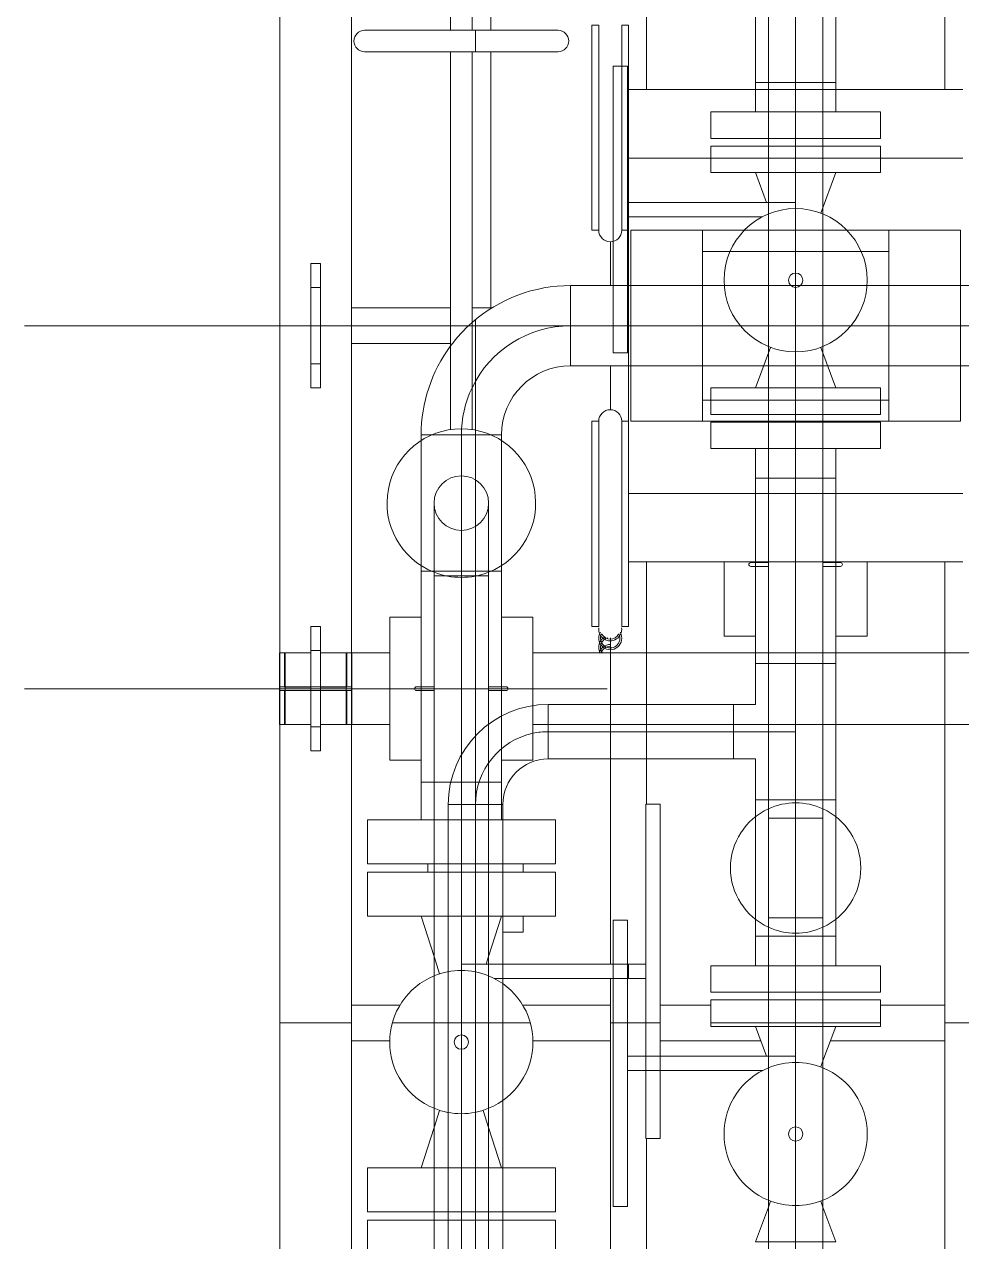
# Model space of a CAD drawing. Header units: inches. Extents: x -1128 to 651, y 96 to 845.
# Drawn here: x -1031.887 to -1030.115, y 715.385 to 717.686 of the extents above; entities that cross this region are included whole.
import ezdxf

# ---------------------------------------------------------------- set-up
doc = ezdxf.new("R2010")
doc.units = ezdxf.units.IN
doc.header["$MEASUREMENT"] = 0
doc.layers.add('EQUIPMENT LAYOUT-EMBED 1_DWG$0$DwgTemplate', color=7, linetype='Continuous')
doc.layers.add('Layout', color=6, linetype='Continuous', lineweight=18)

# ---------------------------------------------------------------- blocks, each defined once
blk = doc.blocks.new('A$C55974CAD')
at = {"layer": 'EQUIPMENT LAYOUT-EMBED 1_DWG$0$DwgTemplate', "color": 1, "lineweight": 0}
for p, q in [((42.04, 8.135), (42.04, 8.735)), ((42.8, 8.2), (42.8, 8.735)), ((41.965, 8.2), (41.965, 8.19)), ((41.965, 8.2), (41.965, 8.135)), ((41.965, 8.19), (42.0365, 8.19)), ((42.0365, 8.19), (42.0365, 8.135)), ((42.0435, 8.135), (42.0435, 8.19)), ((42.0435, 8.19), (42.115, 8.19)), ((42.115, 8.19), (42.115, 8.2)), ((42.115, 8.2), (42.115, 8.135)), ((42.8, 8.05), (42.8, 8.2)), ((42.04, 8.115), (42.04, 8.135)), ((41.965, 8.115), (41.965, 7.97)), ((42.0365, 8.115), (42.0365, 8.06)), ((42.04, 7.97), (42.04, 8.115)), ((42.0435, 8.06), (42.0435, 8.115)), ((42.115, 8.115), (42.115, 7.97)), ((42.0365, 8.06), (41.965, 8.06)), ((41.965, 8.06), (41.965, 8.05)), ((42.115, 8.06), (42.0435, 8.06)), ((42.115, 8.05), (42.115, 8.06)), ((43.732, 8.05), (37.6241, 8.05)), ((41.3025, 7.97), (41.3025, 8.05)), ((41.3775, 7.9484), (41.3775, 8.05)), ((41.965, 8.05), (42.115, 8.05)), ((42.7625, 7.8425), (42.7625, 8.05)), ((42.8, 7.8425), (42.8, 8.05)), ((42.8375, 7.8425), (42.8375, 8.05)), ((42.04, 7.67), (42.04, 7.97)), ((42.8, 7.5914), (42.8, 7.8425)), ((42.8375, 7.7557), (42.8375, 7.7975)), ((42.8375, 7.7585), (43.3736, 7.7585)), ((43.4186, 7.7585), (43.526, 7.7585)), ((41.3775, 7.5075), (41.3775, 7.6915)), ((41.3025, 7.5075), (41.3025, 7.67)), ((41.965, 7.67), (41.965, 6.49)), ((42.04, 7.515), (42.04, 7.67)), ((42.115, 7.67), (42.115, 6.49)), ((41.433, 7.5075), (40.6, 7.5075)), ((42.1463, 7.5075), (41.463, 7.5075)), ((42.7159, 7.5075), (42.6241, 7.5075)), ((42.9759, 7.5075), (42.8841, 7.5075)), ((42.6, 7.3148), (42.6, 7.4648)), ((42.6, 7.4648), (43, 7.4648)), ((43, 7.4648), (43, 7.3148)), ((41.098, 7.4325), (40.6, 7.4325)), ((42.3057, 7.4325), (41.798, 7.4325)), ((44.55, 7.4325), (43.2943, 7.4325)), ((41.3025, 7.1928), (41.3025, 7.404)), ((41.3775, 7.2978), (41.3775, 7.404)), ((42.6, 6.9248), (42.6, 7.3148)), ((42.6, 7.3148), (43, 7.3148)), ((42.6444, 6.9248), (42.6444, 7.3148)), ((42.9555, 7.3148), (42.9555, 6.9248)), ((43, 7.3148), (43, 6.9248)), ((41.3025, 6.8075), (41.3025, 7.0472)), ((41.3775, 6.8075), (41.3775, 6.9422)), ((42.6, 6.7748), (42.6, 6.9248)), ((43, 6.9248), (42.6, 6.9248)), ((43, 6.9248), (43, 6.7748)), ((42.3057, 6.8075), (40.6, 6.8075)), ((44.55, 6.8075), (43.2943, 6.8075)), ((43, 6.7748), (42.6, 6.7748))]:
    blk.add_line(p, q, dxfattribs=at)
at = {"layer": 'EQUIPMENT LAYOUT-EMBED 1_DWG$0$DwgTemplate', "color": 54, "lineweight": 0}
for p, q in [((46.4428, 8.2), (37.1, 8.2)), ((42.1705, 7.5324), (42.1705, 7.5467)), ((42.6, 7.5467), (42.1705, 7.5467)), ((42.1705, 7.5467), (42.1705, 7.5324)), ((42.6, 7.5467), (42.6, 7.5324)), ((42.6, 7.5467), (42.6, 7.5324)), ((43, 7.5324), (43, 7.5467)), ((43, 7.5467), (43, 7.5324)), ((43, 7.5467), (43.4295, 7.5467)), ((43.4295, 7.5467), (43.4295, 7.5324)), ((43.4295, 7.5467), (43.4295, 7.5324)), ((42.6, 7.5324), (42.1705, 7.5324)), ((43, 7.5324), (43.4295, 7.5324)), ((42.1705, 7.4698), (42.1705, 7.4841)), ((42.1705, 7.4841), (42.1705, 7.4698)), ((42.6, 7.4841), (42.1705, 7.4841)), ((42.3057, 7.4698), (42.1705, 7.4698)), ((42.3057, 7.4698), (42.3057, 6.7698)), ((42.3136, 7.4698), (42.3057, 7.4698)), ((42.4489, 7.4698), (42.3136, 7.4698)), ((42.4568, 7.4698), (42.4489, 7.4698)), ((42.4489, 6.7698), (42.4489, 7.4698)), ((42.6, 7.4698), (42.4568, 7.4698)), ((42.6, 7.4841), (42.6, 7.4698)), ((42.6, 7.4841), (42.6, 7.4698)), ((42.7159, 7.4698), (42.6, 7.4698)), ((43, 7.4698), (42.8841, 7.4698)), ((43, 7.4698), (43, 7.4841)), ((43, 7.4841), (43, 7.4698)), ((43, 7.4841), (43.4295, 7.4841)), ((43, 7.4698), (43.4295, 7.4698)), ((43.1511, 7.4698), (43.1432, 7.4698)), ((43.1511, 7.4698), (43.1511, 6.7698)), ((43.2943, 7.4698), (43.2864, 7.4698)), ((43.2943, 6.7698), (43.2943, 7.4698)), ((43.4295, 7.4841), (43.4295, 7.4698)), ((43.4295, 7.4841), (43.4295, 7.4698))]:
    blk.add_line(p, q, dxfattribs=at)
at = {"layer": 'EQUIPMENT LAYOUT-EMBED 1_DWG$0$DwgTemplate', "color": 9, "lineweight": 0}
for p, q in [((41.34, 8.05), (41.34, 8.2)), ((41.34, 7.6754), (41.34, 7.9645)), ((37.1, 7.79), (41.34, 7.79)), ((41.34, 7.79), (42.04, 7.79)), ((42.04, 7.79), (42.813, 7.79)), ((43.3736, 7.79), (43.4186, 7.79)), ((41.34, 7.404), (41.34, 7.5075)), ((41.463, 7.47), (41.433, 7.47)), ((42.6, 7.47), (42.1705, 7.47)), ((42.8841, 7.47), (42.7159, 7.47)), ((43.4295, 7.47), (43, 7.47)), ((41.34, 6.9422), (41.34, 7.2978)), ((41.34, 6.6467), (41.34, 6.8075))]:
    blk.add_line(p, q, dxfattribs=at)
at = {"layer": 'EQUIPMENT LAYOUT-EMBED 1_DWG$0$DwgTemplate', "color": 5, "lineweight": 0}
for p, q in [((41.965, 8.2), (41.965, 8.201)), ((41.965, 8.201), (41.965, 8.2)), ((41.965, 8.201), (42.115, 8.201)), ((41.965, 8.201), (42.115, 8.201)), ((42.115, 8.201), (42.115, 8.2)), ((42.115, 8.201), (42.115, 8.2)), ((41.91, 8.135), (41.91, 8.115)), ((41.91, 8.135), (41.91, 8.115)), ((41.96, 8.135), (41.91, 8.135)), ((41.91, 8.135), (41.96, 8.135)), ((41.96, 8.115), (41.96, 8.135)), ((41.96, 8.115), (41.96, 8.135)), ((42.12, 8.135), (41.96, 8.135)), ((42.12, 8.135), (41.96, 8.135)), ((41.96, 8.135), (41.96, 8.115)), ((42.17, 8.135), (42.12, 8.135)), ((42.17, 8.135), (42.12, 8.135)), ((42.12, 8.135), (42.12, 8.115)), ((42.12, 8.135), (42.12, 8.115)), ((42.12, 8.135), (42.12, 8.115)), ((42.17, 8.115), (42.17, 8.135)), ((42.17, 8.115), (42.17, 8.135)), ((41.91, 8.115), (41.96, 8.115)), ((41.91, 8.115), (41.96, 8.115)), ((41.96, 8.115), (42.12, 8.115)), ((42.12, 8.115), (41.96, 8.115)), ((42.12, 8.115), (42.17, 8.115)), ((42.17, 8.115), (42.12, 8.115))]:
    blk.add_line(p, q, dxfattribs=at)
at = {"layer": 'EQUIPMENT LAYOUT-EMBED 1_DWG$0$DwgTemplate', "color": 7, "lineweight": 0}
for p, q in [((42.115, 8.189), (41.965, 8.189)), ((42.115, 8.189), (41.965, 8.189)), ((42.036, 8.05), (42.036, 8.2)), ((42.036, 8.2), (42.036, 8.05)), ((42.044, 8.2), (42.044, 8.05)), ((42.044, 8.2), (42.044, 8.05)), ((42.67, 8.135), (42.67, 8.115)), ((42.67, 8.135), (42.67, 8.115)), ((42.72, 8.135), (42.67, 8.135)), ((42.67, 8.135), (42.72, 8.135)), ((42.72, 8.115), (42.72, 8.135)), ((42.72, 8.115), (42.72, 8.135)), ((42.88, 8.135), (42.72, 8.135)), ((42.88, 8.135), (42.72, 8.135)), ((42.72, 8.135), (42.72, 8.115)), ((42.88, 8.135), (42.88, 8.115)), ((42.88, 8.135), (42.88, 8.115)), ((42.93, 8.135), (42.88, 8.135)), ((42.93, 8.135), (42.88, 8.135)), ((42.88, 8.135), (42.88, 8.115)), ((42.93, 8.115), (42.93, 8.135)), ((42.93, 8.115), (42.93, 8.135)), ((42.67, 8.115), (42.72, 8.115)), ((42.67, 8.115), (42.72, 8.115)), ((42.72, 8.115), (42.88, 8.115)), ((42.88, 8.115), (42.72, 8.115)), ((42.88, 8.115), (42.93, 8.115)), ((42.93, 8.115), (42.88, 8.115)), ((41.965, 8.061), (42.115, 8.061)), ((41.965, 8.061), (42.115, 8.061)), ((42.115, 8.049), (41.965, 8.049)), ((42.115, 8.049), (41.965, 8.049)), ((40.8348, 8.0168), (40.9269, 8.0168)), ((40.9269, 7.8771), (40.9269, 8.0168)), ((40.9444, 8.0168), (40.9444, 7.8771)), ((41.0365, 8.0168), (40.9444, 8.0168)), ((41.0365, 8.0168), (41.0365, 7.8771)), ((41.5635, 7.8771), (41.5635, 8.0168)), ((41.5635, 8.0168), (41.6556, 8.0168)), ((41.6556, 7.8771), (41.6556, 8.0168)), ((41.6731, 8.0168), (41.6731, 7.8771)), ((41.7652, 8.0168), (41.6731, 8.0168)), ((41.7652, 8.0168), (41.7652, 7.8771)), ((43.3736, 7.6175), (43.3736, 8.0225)), ((43.4186, 8.0225), (43.4186, 7.6175)), ((41.0365, 7.9041), (41.0365, 7.8771)), ((41.121, 7.8771), (41.0365, 7.9041)), ((41.479, 7.8771), (41.5635, 7.9041)), ((41.5635, 7.8771), (41.5635, 7.9041)), ((41.8445, 7.9041), (41.7652, 7.9041)), ((41.8445, 7.9041), (41.8445, 7.8771)), ((41.8445, 7.8771), (41.8445, 7.9041)), ((42.036, 7.9041), (41.8445, 7.9041)), ((42.044, 7.9041), (42.036, 7.9041)), ((42.2859, 7.9041), (42.044, 7.9041)), ((42.2859, 7.9041), (42.2859, 7.8819)), ((42.2978, 7.9041), (42.2859, 7.9041)), ((42.2859, 7.8818), (42.2859, 7.9041)), ((42.5595, 7.9041), (42.2978, 7.9041)), ((42.5714, 7.9041), (42.5595, 7.9041)), ((42.5714, 7.9041), (42.5714, 7.8818)), ((42.5714, 7.9041), (42.5714, 7.8818)), ((42.2762, 7.8771), (37.8651, 7.8771)), ((40.9269, 7.82), (40.9269, 7.8771)), ((40.9444, 7.8771), (40.9444, 7.82)), ((41.0365, 7.8771), (41.0365, 7.7628)), ((41.0365, 7.8771), (41.0365, 7.82)), ((41.1571, 7.8656), (41.121, 7.8771)), ((41.4429, 7.8656), (41.479, 7.8771)), ((41.5635, 7.82), (41.5635, 7.8771)), ((41.5635, 7.82), (41.5635, 7.8771)), ((41.6556, 7.82), (41.6556, 7.8771)), ((41.6731, 7.8771), (41.6731, 7.82)), ((41.7652, 7.8771), (41.7652, 7.82)), ((41.8445, 7.8771), (41.8445, 7.82)), ((41.8445, 7.7628), (41.8445, 7.8771)), ((42.2762, 7.8771), (42.2762, 7.7628)), ((42.2762, 7.8771), (42.4286, 7.8771)), ((42.2762, 7.7628), (42.2762, 7.8771)), ((42.2859, 7.8819), (42.2859, 7.82)), ((42.2859, 7.7581), (42.2859, 7.8818)), ((42.5714, 7.8818), (42.5714, 7.82)), ((42.5714, 7.8818), (42.5714, 7.7581)), ((40.535, 7.8475), (41.7976, 7.8475)), ((41.7976, 7.7358), (41.7976, 7.8475)), ((41.7976, 7.8475), (41.7976, 7.7903)), ((43.3736, 7.8425), (42.5826, 7.8425)), ((43.5286, 7.8425), (43.4186, 7.8425)), ((37.8651, 7.82), (42.2762, 7.82)), ((40.9269, 7.7628), (40.9269, 7.82)), ((40.9444, 7.82), (40.9444, 7.7628)), ((41.0365, 7.82), (41.0365, 7.7628)), ((41.463, 7.7628), (41.463, 7.82)), ((41.5635, 7.7628), (41.5635, 7.82)), ((41.5635, 7.7628), (41.5635, 7.82)), ((41.6556, 7.7628), (41.6556, 7.82)), ((41.6731, 7.82), (41.6731, 7.7628)), ((41.7652, 7.82), (41.7652, 7.7628)), ((41.8445, 7.82), (41.8445, 7.7628)), ((42.2763, 7.82), (42.2762, 7.82)), ((42.2762, 7.82), (42.4286, 7.82)), ((42.2763, 7.82), (42.2763, 7.82)), ((42.2859, 7.82), (42.2859, 7.7581)), ((42.4286, 7.82), (42.5714, 7.82)), ((42.5714, 7.82), (42.5714, 7.82)), ((42.5714, 7.82), (42.5714, 7.82)), ((42.5714, 7.82), (42.5714, 7.7581)), ((42.5714, 7.82), (42.5714, 7.82)), ((42.5714, 7.82), (42.5714, 7.82)), ((41.7976, 7.7903), (40.535, 7.7903)), ((41.1571, 7.7743), (41.121, 7.7628)), ((41.7976, 7.7903), (41.7976, 7.7903)), ((41.7976, 7.7903), (41.7976, 7.7903)), ((41.7976, 7.7903), (41.7976, 7.7358)), ((43.3736, 7.7975), (42.5826, 7.7975)), ((43.5286, 7.7975), (43.4186, 7.7975)), ((42.2762, 7.7628), (37.8651, 7.7628)), ((40.9269, 7.6231), (40.9269, 7.7628)), ((40.9444, 7.7628), (40.9444, 7.6231)), ((41.0365, 7.7628), (41.0365, 7.7358)), ((41.0365, 7.7628), (41.0365, 7.6231)), ((41.121, 7.7628), (41.0365, 7.7358)), ((41.433, 7.434), (41.433, 7.7506)), ((41.463, 7.7679), (41.479, 7.7628)), ((41.463, 7.434), (41.463, 7.7628)), ((41.479, 7.7628), (41.5635, 7.7358)), ((41.5635, 7.7358), (41.5635, 7.7628)), ((41.5635, 7.6231), (41.5635, 7.7628)), ((41.6556, 7.6231), (41.6556, 7.7628)), ((41.6731, 7.7628), (41.6731, 7.6231)), ((41.7652, 7.7628), (41.7652, 7.6231)), ((41.8445, 7.7628), (41.8445, 7.7358)), ((41.8445, 7.7358), (41.8445, 7.7628)), ((42.4286, 7.7628), (42.2762, 7.7628)), ((42.2859, 7.7581), (42.2859, 7.7358)), ((42.2859, 7.7358), (42.2859, 7.7581)), ((42.5714, 7.7581), (42.5714, 7.7358)), ((42.5714, 7.7581), (42.5714, 7.7358)), ((40.8348, 7.7332), (40.9269, 7.7332)), ((40.9269, 7.7332), (40.9444, 7.7332)), ((40.9444, 7.7332), (41.0365, 7.7332)), ((41.0365, 7.7332), (41.1777, 7.7332)), ((41.1777, 7.7332), (41.4223, 7.7332)), ((41.4223, 7.7332), (41.433, 7.7332)), ((41.433, 7.7332), (41.463, 7.7332)), ((41.463, 7.7332), (41.5635, 7.7332)), ((41.5635, 7.7332), (41.6556, 7.7332)), ((41.6556, 7.7332), (41.6731, 7.7332)), ((41.6731, 7.7332), (41.7652, 7.7332)), ((41.8445, 7.7358), (41.7652, 7.7358)), ((41.7652, 7.7332), (41.7976, 7.7332)), ((41.7976, 7.7332), (41.7976, 7.7358)), ((41.7976, 7.7358), (41.7976, 7.7332)), ((42.036, 7.7358), (41.8445, 7.7358)), ((42.044, 7.7358), (42.036, 7.7358)), ((42.2859, 7.7358), (42.044, 7.7358)), ((42.2978, 7.7358), (42.2859, 7.7358)), ((42.5595, 7.7358), (42.2978, 7.7358)), ((42.5714, 7.7358), (42.5595, 7.7358)), ((40.8348, 7.6231), (40.9269, 7.6231)), ((41.0365, 7.6231), (40.9444, 7.6231)), ((41.5635, 7.6231), (41.6556, 7.6231)), ((41.7652, 7.6231), (41.6731, 7.6231)), ((41.8928, 7.6379), (41.965, 7.6379)), ((41.965, 7.6379), (41.8928, 7.6379)), ((41.8928, 7.6379), (41.8928, 7.5075)), ((41.95, 7.638), (41.95, 7.6379)), ((41.95, 7.6379), (41.95, 7.6379)), ((41.95, 7.5075), (41.95, 7.6379)), ((41.965, 7.6379), (42.0071, 7.6379)), ((42.0071, 7.6379), (41.965, 7.6379)), ((42.0071, 7.6379), (42.0071, 7.25)), ((42.8841, 7.5914), (42.7159, 7.5914)), ((42.8841, 7.5914), (42.7159, 7.5914)), ((42.7159, 7.5914), (42.7159, 7.4648)), ((42.8, 7.5914), (42.8, 7.5914)), ((42.8, 7.5914), (42.8, 7.5914)), ((42.8, 7.4648), (42.8, 7.5914)), ((42.8841, 7.5914), (42.8841, 7.4648)), ((40.9555, 7.502), (41.2555, 7.502)), ((40.9555, 7.502), (40.9555, 7.472)), ((41.2555, 7.502), (41.5555, 7.502)), ((41.5555, 7.502), (41.5555, 7.472)), ((41.8928, 7.5075), (41.8928, 7.4325)), ((41.95, 7.4325), (41.95, 7.5075)), ((42.7432, 7.502), (43.0432, 7.502)), ((42.7432, 7.502), (42.7432, 7.472)), ((43.0432, 7.502), (43.3432, 7.502)), ((43.3432, 7.502), (43.3432, 7.472)), ((40.9555, 7.472), (41.2555, 7.472)), ((41.2405, 7.472), (41.2405, 7.404)), ((41.2555, 7.472), (41.5555, 7.472)), ((41.2705, 7.472), (41.2705, 7.404)), ((42.7432, 7.472), (43.0432, 7.472)), ((43.0282, 7.472), (43.0282, 7.1893)), ((43.0432, 7.472), (43.3432, 7.472)), ((43.0582, 7.472), (43.0582, 7.12)), ((42.7159, 7.4648), (42.7159, 7.3148)), ((42.8, 7.3148), (42.8, 7.4648)), ((42.8841, 7.4648), (42.8841, 7.3148)), ((41.448, 7.434), (41.098, 7.434)), ((41.098, 7.404), (41.098, 7.434)), ((41.798, 7.434), (41.448, 7.434)), ((41.798, 7.404), (41.798, 7.434)), ((41.8928, 7.4325), (41.8928, 7.25)), ((41.95, 7.25), (41.95, 7.4325)), ((41.448, 7.404), (41.098, 7.404)), ((41.2405, 7.404), (41.2405, 7.1893)), ((41.2705, 7.404), (41.2705, 7.1771)), ((41.798, 7.404), (41.448, 7.404)), ((41.3329, 7.1771), (41.3329, 7.2978)), ((41.3329, 7.2978), (41.3884, 7.2978)), ((41.3884, 7.1771), (41.3884, 7.2978)), ((41.4044, 7.2978), (41.4044, 7.1771)), ((41.46, 7.2978), (41.4044, 7.2978)), ((41.46, 7.2978), (41.46, 7.1771)), ((42.5427, 7.12), (42.5427, 7.2978)), ((42.5427, 7.2978), (42.5983, 7.2978)), ((42.5983, 7.12), (42.5983, 7.2978)), ((42.6143, 7.2978), (42.6143, 7.12)), ((42.6698, 7.2978), (42.6143, 7.2978)), ((42.6698, 7.2978), (42.6698, 7.12)), ((42.7159, 7.3148), (42.7159, 6.9248)), ((42.8, 6.9248), (42.8, 7.3148)), ((42.8841, 7.3148), (42.8841, 6.9248)), ((43.1205, 7.12), (43.1205, 7.2978)), ((43.1205, 7.2978), (43.1761, 7.2978)), ((43.1761, 7.12), (43.1761, 7.2978)), ((43.1921, 7.2978), (43.1921, 7.12)), ((43.2477, 7.2978), (43.1921, 7.2978)), ((43.2477, 7.2978), (43.2477, 7.12)), ((41.95, 7.25), (41.8928, 7.25)), ((41.8928, 7.2041), (41.8928, 7.25)), ((41.965, 7.25), (41.8928, 7.25)), ((41.95, 7.25), (41.95, 7.1771)), ((41.95, 7.25), (41.95, 7.25)), ((41.965, 7.25), (41.95, 7.25)), ((42.0071, 7.25), (41.965, 7.25)), ((42.0071, 7.25), (41.965, 7.25)), ((42.0071, 7.2041), (42.0071, 7.25)), ((40.8821, 7.2041), (40.8821, 7.1771)), ((40.9544, 7.1771), (40.8821, 7.2041)), ((41.2705, 7.1808), (41.3328, 7.2041)), ((41.3328, 7.1771), (41.3328, 7.2041)), ((41.5218, 7.2041), (41.46, 7.2041)), ((41.5218, 7.1771), (41.5218, 7.2041)), ((41.5218, 7.2041), (41.557, 7.2041)), ((41.5218, 7.2041), (41.5218, 7.1771)), ((41.557, 7.2041), (41.772, 7.2041)), ((41.772, 7.2041), (41.8072, 7.2041)), ((41.8072, 7.1771), (41.8072, 7.2041)), ((41.8072, 7.1771), (41.8072, 7.2041)), ((41.8072, 7.2041), (41.8928, 7.2041)), ((42.0071, 7.2041), (42.0927, 7.2041)), ((42.0927, 7.0358), (42.0927, 7.2041)), ((42.0927, 7.2041), (42.0927, 7.12)), ((42.0927, 7.2041), (42.115, 7.2041)), ((42.115, 7.2041), (42.296, 7.2041)), ((42.296, 7.2041), (42.304, 7.2041)), ((42.304, 7.2041), (42.3057, 7.2041)), ((42.3057, 7.2041), (42.4809, 7.2041)), ((42.4809, 7.12), (42.4809, 7.2041)), ((42.4809, 7.2041), (42.5427, 7.2041)), ((42.4809, 7.2041), (42.4809, 7.12)), ((42.6698, 7.2041), (42.6698, 7.12)), ((42.7547, 7.1724), (42.6698, 7.2041)), ((43.0582, 7.1808), (43.1205, 7.2041)), ((43.1205, 7.0358), (43.1205, 7.2041)), ((43.2943, 7.2041), (43.2477, 7.2041)), ((43.3094, 7.2041), (43.2943, 7.2041)), ((43.3094, 7.2041), (43.3094, 7.1771)), ((43.3094, 7.1771), (43.3094, 7.2041)), ((43.538, 7.2041), (43.3094, 7.2041)), ((40.6375, 7.1771), (41.5599, 7.1771)), ((40.8821, 7.1771), (40.8821, 7.12)), ((40.967, 7.1724), (40.9544, 7.1771)), ((41.2705, 7.1771), (41.2705, 7.12)), ((41.3328, 7.0628), (41.3328, 7.1771)), ((41.3329, 7.12), (41.3329, 7.1771)), ((41.3884, 7.12), (41.3884, 7.1771)), ((41.4044, 7.1771), (41.4044, 7.12)), ((41.46, 7.1771), (41.46, 7.12)), ((41.5218, 7.12), (41.5218, 7.1771)), ((41.5218, 7.1771), (41.5218, 7.12)), ((41.5599, 7.1771), (41.5599, 7.0628)), ((41.7691, 7.1771), (41.5599, 7.1771)), ((41.5599, 7.1771), (41.5599, 7.0628)), ((41.7691, 7.1771), (41.7691, 7.0628)), ((41.7691, 7.1771), (41.7691, 7.0628)), ((41.7691, 7.1771), (41.965, 7.1771)), ((41.8072, 7.12), (41.8072, 7.1771)), ((41.8072, 7.0628), (41.8072, 7.1771)), ((41.95, 7.1771), (41.95, 7.12)), ((41.965, 7.1771), (42.115, 7.1771)), ((42.115, 7.1771), (42.3057, 7.1771)), ((42.3057, 7.1771), (43.2943, 7.1771)), ((43.2943, 7.1771), (43.97, 7.1771)), ((43.3094, 7.1771), (43.3094, 7.12)), ((43.3094, 7.12), (43.3094, 7.1771)), ((41.5599, 7.12), (40.6375, 7.12)), ((40.8821, 7.12), (40.8821, 7.0628)), ((41.3329, 7.0628), (41.3329, 7.12)), ((41.3884, 7.0628), (41.3884, 7.12)), ((41.4044, 7.12), (41.4044, 7.0628)), ((41.46, 7.12), (41.46, 7.0628)), ((41.5218, 7.0628), (41.5218, 7.12)), ((41.5218, 7.12), (41.5218, 7.0628)), ((41.5599, 7.12), (41.5599, 7.12)), ((41.5599, 7.12), (41.7691, 7.12)), ((41.7691, 7.12), (41.7691, 7.12)), ((41.7691, 7.12), (41.7691, 7.12)), ((41.965, 7.12), (41.7691, 7.12)), ((41.8072, 7.0628), (41.8072, 7.12)), ((42.115, 7.12), (41.965, 7.12)), ((42.0927, 7.12), (42.0927, 7.0358)), ((42.3057, 7.12), (42.115, 7.12)), ((43.2943, 7.12), (42.3057, 7.12)), ((42.4809, 7.0358), (42.4809, 7.12)), ((42.4809, 7.12), (42.4809, 7.0358)), ((42.5427, 6.9422), (42.5427, 7.12)), ((42.5983, 6.9422), (42.5983, 7.12)), ((42.6143, 7.12), (42.6143, 6.9422)), ((42.6698, 7.12), (42.6698, 7.0358)), ((42.6698, 7.12), (42.6698, 6.9422)), ((43.1205, 6.9422), (43.1205, 7.12)), ((43.1761, 6.9422), (43.1761, 7.12)), ((43.1921, 7.12), (43.1921, 6.9422)), ((43.2477, 7.12), (43.2477, 6.9422)), ((43.95, 7.12), (43.2943, 7.12)), ((43.3094, 7.12), (43.3094, 7.0628)), ((43.3094, 7.0628), (43.3094, 7.12)), ((40.6375, 7.0628), (41.5599, 7.0628)), ((40.8821, 7.0628), (40.8821, 7.0358)), ((40.9544, 7.0628), (40.8821, 7.0358)), ((40.967, 7.0675), (40.9544, 7.0628)), ((41.248, 7.0675), (41.2606, 7.0628)), ((41.2606, 7.0628), (41.3328, 7.0358)), ((41.3328, 7.0358), (41.3328, 7.0628)), ((41.3329, 6.9422), (41.3329, 7.0628)), ((41.3884, 6.9422), (41.3884, 7.0628)), ((41.4044, 7.0628), (41.4044, 6.9422)), ((41.46, 7.0628), (41.46, 6.9422)), ((41.5218, 7.0358), (41.5218, 7.0628)), ((41.5218, 7.0628), (41.5218, 7.0358)), ((41.7691, 7.0628), (41.5599, 7.0628)), ((41.7691, 7.0628), (41.965, 7.0628)), ((41.8072, 7.0358), (41.8072, 7.0628)), ((41.8072, 7.0358), (41.8072, 7.0628)), ((41.965, 7.0628), (42.115, 7.0628)), ((42.115, 7.0628), (42.3057, 7.0628)), ((42.3057, 7.0628), (43.2943, 7.0628)), ((42.7547, 7.0675), (42.6698, 7.0358)), ((43.0357, 7.0675), (43.1205, 7.0358)), ((43.2943, 7.0628), (43.97, 7.0628)), ((43.3094, 7.0628), (43.3094, 7.0358)), ((43.3094, 7.0358), (43.3094, 7.0628)), ((41.5218, 7.0358), (41.46, 7.0358)), ((41.5218, 7.0358), (41.557, 7.0358)), ((41.557, 7.0358), (41.772, 7.0358)), ((41.772, 7.0358), (41.8072, 7.0358)), ((41.8072, 7.0358), (41.965, 7.0358)), ((41.965, 7.0358), (42.0927, 7.0358)), ((42.0927, 7.0358), (42.115, 7.0358)), ((42.115, 7.0358), (42.296, 7.0358)), ((42.296, 7.0358), (42.304, 7.0358)), ((42.304, 7.0358), (42.3057, 7.0358)), ((42.3057, 7.0358), (42.4809, 7.0358)), ((42.4809, 7.0358), (42.5427, 7.0358)), ((43.2943, 7.0358), (43.2477, 7.0358)), ((43.3094, 7.0358), (43.2943, 7.0358)), ((43.3094, 7.0358), (43.538, 7.0358)), ((41.3329, 6.9422), (41.3884, 6.9422)), ((41.46, 6.9422), (41.4044, 6.9422)), ((42.5427, 6.9422), (42.5983, 6.9422)), ((42.6698, 6.9422), (42.6143, 6.9422)), ((43.1205, 6.9422), (43.1761, 6.9422)), ((43.2477, 6.9422), (43.1921, 6.9422)), ((42.7159, 6.9248), (42.7159, 6.7748)), ((42.8, 6.7748), (42.8, 6.9248)), ((42.8841, 6.9248), (42.8841, 6.7748)), ((42.7159, 6.7748), (42.7159, 6.6)), ((42.8, 6.65), (42.8, 6.7748)), ((42.8841, 6.7748), (42.8841, 6.6))]:
    blk.add_line(p, q, dxfattribs=at)
at = {"layer": 'EQUIPMENT LAYOUT-EMBED 1_DWG$0$DwgTemplate', "color": 3, "lineweight": 0}
for p, q in [((42.19, 7.97), (41.89, 7.97)), ((41.89, 7.9041), (41.89, 7.97)), ((42.19, 7.9041), (42.19, 7.97)), ((42.036, 7.8771), (42.036, 7.914)), ((42.044, 7.914), (42.044, 7.8771)), ((41.5635, 7.8903), (41.5635, 7.8903)), ((41.6731, 7.8903), (41.6556, 7.8903)), ((42.036, 7.726), (42.036, 7.7628)), ((42.044, 7.7628), (42.044, 7.726)), ((41.53, 7.6903), (41.53, 7.7332)), ((41.89, 7.67), (41.89, 7.7358)), ((42.19, 7.67), (42.19, 7.7358)), ((41.5635, 7.6903), (41.53, 7.6903)), ((41.6731, 7.6903), (41.6556, 7.6903)), ((42.19, 7.67), (41.89, 7.67)), ((42.15, 7.2041), (42.15, 7.27)), ((42.3057, 7.27), (42.15, 7.27)), ((42.296, 7.1771), (42.296, 7.214)), ((42.304, 7.214), (42.304, 7.1771)), ((42.296, 7.026), (42.296, 7.0628)), ((42.304, 7.0628), (42.304, 7.026)), ((42.15, 6.97), (42.15, 7.0358)), ((42.3057, 6.97), (42.15, 6.97))]:
    blk.add_line(p, q, dxfattribs=at)
at = {"layer": 'EQUIPMENT LAYOUT-EMBED 1_DWG$0$DwgTemplate', "color": 7, "lineweight": 0}
for centre, radius in [((41.3, 7.82), 0.015), ((42.8952, 7.12), 0.15), ((41.1075, 7.12), 0.015), ((42.8952, 7.12), 0.015)]:
    blk.add_circle(centre, radius, dxfattribs=at)
for centre, radius, start, end in [((43.3961, 8.0225), 0.0225, 0, 180), ((41.3, 7.82), 0.15, 22.3956, 157.6044), ((42.4286, 7.82), 0.1556, 0, 158.4479), ((42.5714, 7.5914), 0.3127, 53.4089, 90), ((41.3, 7.82), 0.15, 157.6044, 202.3956), ((41.3, 7.82), 0.15, 337.6044, 22.3956), ((42.4286, 7.82), 0.1556, 158.4479, 201.5521), ((42.4286, 7.82), 0.0571, 90, 270), ((42.4286, 7.82), 0.0571, 270, 90), ((42.4286, 7.82), 0.0572, 0, 90), ((41.7976, 7.6379), 0.2095, 0, 90), ((42.5714, 7.5914), 0.3127, 41.2251, 53.4089), ((42.4286, 7.82), 0.1556, 201.5521, 0), ((42.4286, 7.82), 0.0572, 270, 0), ((42.5714, 7.5914), 0.2286, 64.3658, 90), ((41.7976, 7.6379), 0.1524, 12.1363, 90), ((42.5714, 7.5914), 0.2286, 0, 64.3658), ((42.5714, 7.5914), 0.3127, 0, 41.2251), ((41.3, 7.82), 0.15, 202.3956, 270), ((41.3, 7.82), 0.15, 270, 337.6044), ((41.7976, 7.6379), 0.0953, 0, 90), ((42.5714, 7.5914), 0.1445, 0, 90), ((41.7976, 7.6379), 0.1524, 0, 12.1363), ((43.3961, 7.6175), 0.0225, 180, 0), ((41.1075, 7.12), 0.15, 90, 157.6044), ((41.1075, 7.12), 0.15, 22.3956, 90), ((41.6645, 7.12), 0.1365, 24.7465, 155.2535), ((41.1075, 7.12), 0.15, 157.6044, 202.3956), ((41.1075, 7.12), 0.15, 337.6044, 22.3956), ((41.6645, 7.12), 0.1365, 155.2535, 204.7465), ((41.6645, 7.12), 0.1365, 335.2535, 24.7465), ((41.1075, 7.12), 0.15, 202.3956, 337.6044), ((41.6645, 7.12), 0.1365, 204.7465, 270), ((41.6645, 7.12), 0.1365, 270, 335.2535)]:
    blk.add_arc(centre, radius, start, end, dxfattribs=at)
at = {"layer": 'EQUIPMENT LAYOUT-EMBED 1_DWG$0$DwgTemplate', "color": 3, "lineweight": 0}
for centre, start, end in [((42.04, 7.914), 0, 180), ((42.04, 7.726), 180, 0), ((42.3, 7.214), 0, 180), ((42.3, 7.026), 180, 0)]:
    blk.add_arc(centre, 0.004, start, end, dxfattribs=at)
at = {"layer": 'EQUIPMENT LAYOUT-EMBED 1_DWG$0$DwgTemplate', "color": 54, "lineweight": 0}
for centre, radius, start, end in [((42.127, 7.5082), 0.0241, 25.8453, 119.9099), ((42.1084, 7.5082), 0.0241, 0, 74.0193), ((42.127, 7.5082), 0.0204, 14.1528, 126.0474), ((42.1084, 7.5082), 0.0204, 0, 71.0402), ((42.1457, 7.5082), 0.0241, 59.1362, 300.8638), ((42.1457, 7.5082), 0.0204, 63.6892, 296.3108), ((42.1644, 7.5082), 0.0241, 82.7601, 277.2399), ((42.1644, 7.5082), 0.0204, 120.756, 239.244), ((42.6, 7.5082), 0.0241, 270, 90), ((42.6, 7.5082), 0.0241, 270, 90), ((43, 7.5082), 0.0241, 90, 270), ((43, 7.5082), 0.0241, 90, 270), ((42.1084, 7.5082), 0.0204, 357.8589, 0), ((42.1084, 7.5082), 0.0241, 358.1859, 0)]:
    blk.add_arc(centre, radius, start, end, dxfattribs=at)

msp = doc.modelspace()

# ---------------------------------------------------------------- block references
at = {"layer": 'Layout', "xscale": 0.9025, "yscale": 0.9025, "zscale": 0.9025, "rotation": 90}
msp.add_blockref('A$C55974CAD', (-1024.0033, 678.4893), dxfattribs=at)

doc.saveas('drawing.dxf')
